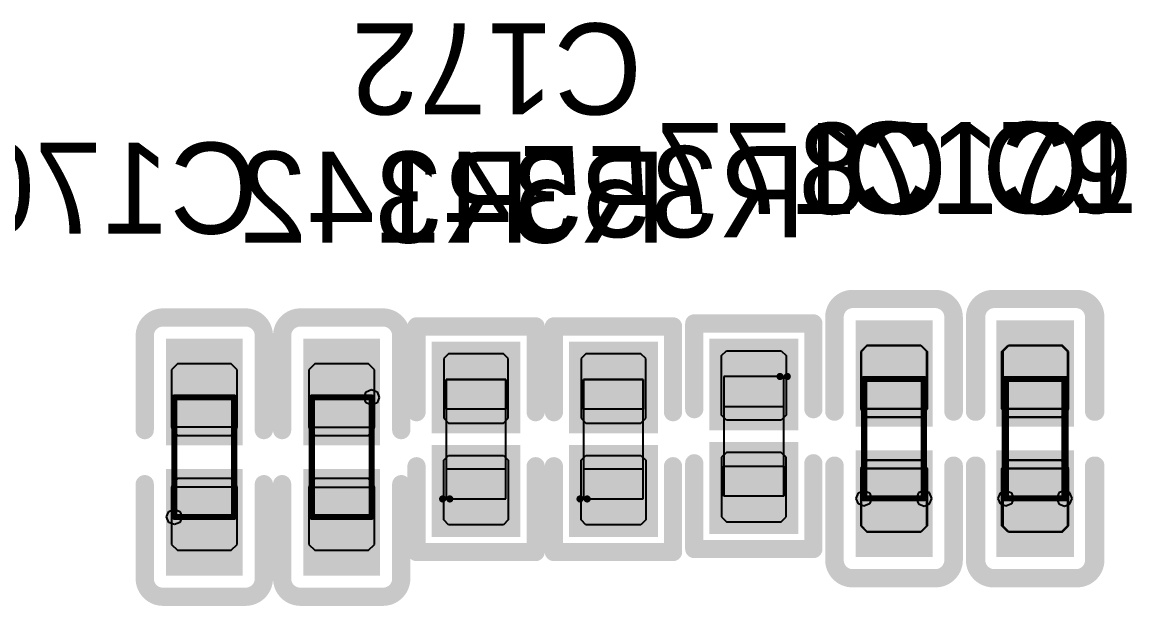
# Model space of a CAD drawing. Header units: millimetres. Extents: x 892 to 1144, y 1011 to 1123.
# Drawn here: x 964.07 to 973.33, y 1028.41 to 1033.29 of the extents above; entities that cross this region are included whole.
import ezdxf

# ---------------------------------------------------------------- set-up
doc = ezdxf.new("R2010")
doc.units = ezdxf.units.MM
for name, color, linetype in [('BottomLayer', 5, 'Continuous'), ('BottomOverlay', 54, 'Continuous'), ('BottomPaste', 16, 'Continuous'), ('BottomSolder', 6, 'Continuous'), ('Mechanical15', 56, 'Continuous'), ('Mechanical4', 56, 'Continuous'), ('Mechanical5', 56, 'Continuous'), ('Mechanical6', 56, 'Continuous'), ('TopLayer', 1, 'Continuous'), ('TopOverlay', 2, 'Continuous'), ('TopPaste', 8, 'Continuous'), ('TopSolder', 216, 'Continuous')]:
    doc.layers.add(name, color=color, linetype=linetype)

msp = doc.modelspace()

# ---------------------------------------------------------------- linework, layer by layer
at = {"layer": 'BottomLayer'}
for points in [[(971.642, 1029.955), (971.642, 1030.745), (971.102, 1029.955), (971.102, 1030.745)], [(972.83, 1029.955), (972.83, 1030.745), (972.29, 1029.955), (972.29, 1030.745)], [(965.87, 1029.8), (965.87, 1030.5901), (965.33, 1029.8), (965.33, 1030.5901)], [(966.48, 1030.5901), (966.48, 1029.8), (967.02, 1030.5901), (967.02, 1029.8)], [(968.145, 1029.95), (968.145, 1030.5156), (967.605, 1029.95), (967.605, 1030.5156)], [(969.295, 1029.95), (969.295, 1030.5156), (968.755, 1029.95), (968.755, 1030.5156)], [(969.93, 1030.5406), (969.93, 1029.975), (970.47, 1030.5406), (970.47, 1029.975)], [(969.93, 1029.675), (969.93, 1029.1094), (970.47, 1029.675), (970.47, 1029.1094)], [(968.145, 1029.0844), (968.145, 1029.65), (967.605, 1029.0844), (967.605, 1029.65)], [(969.295, 1029.0844), (969.295, 1029.65), (968.755, 1029.0844), (968.755, 1029.65)], [(971.642, 1028.8648), (971.642, 1029.6549), (971.102, 1028.8648), (971.102, 1029.6549)], [(972.83, 1028.8648), (972.83, 1029.6549), (972.29, 1028.8648), (972.29, 1029.6549)], [(965.87, 1028.7099), (965.87, 1029.5), (965.33, 1028.7099), (965.33, 1029.5)], [(966.48, 1029.5), (966.48, 1028.7099), (967.02, 1029.5), (967.02, 1028.7099)]]:
    msp.add_solid(points, dxfattribs=at)
at = {"layer": 'BottomOverlay', "const_width": 0.1524}
for points in [[(970.8734, 1030.8212, -0.414214), (971.0258, 1030.9736)], [(971.7182, 1030.9736, -0.414214), (971.8706, 1030.8212)], [(972.0614, 1030.8212, -0.414214), (972.2138, 1030.9736)], [(972.9062, 1030.9736, -0.414214), (973.0586, 1030.8212)], [(965.1014, 1030.6663, -0.414214), (965.2538, 1030.8187)], [(965.9462, 1030.8187, -0.414214), (966.0986, 1030.6663)], [(966.2514, 1030.6663, -0.414214), (966.4038, 1030.8187)], [(967.0962, 1030.8187, -0.414214), (967.2486, 1030.6663)], [(971.0258, 1028.6362, -0.414214), (970.8734, 1028.7886)], [(971.8706, 1028.7886, -0.414214), (971.7182, 1028.6362)], [(972.2138, 1028.6362, -0.414214), (972.0614, 1028.7886)], [(973.0586, 1028.7886, -0.414214), (972.9062, 1028.6362)], [(965.2538, 1028.4813, -0.414214), (965.1014, 1028.6337)], [(966.0986, 1028.6337, -0.414214), (965.9462, 1028.4813)], [(966.4038, 1028.4813, -0.414214), (966.2514, 1028.6337)], [(967.2486, 1028.6337, -0.414214), (967.0962, 1028.4813)]]:
    msp.add_lwpolyline(points, format="xyb", dxfattribs=at)
for points in [[(971.0258, 1030.9736), (971.7182, 1030.9736)], [(972.2138, 1030.9736), (972.9062, 1030.9736)], [(965.2538, 1030.8187), (965.9462, 1030.8187)], [(966.4038, 1030.8187), (967.0962, 1030.8187)], [(970.8734, 1030.0311), (970.8734, 1030.8212)], [(971.8706, 1030.0311), (971.8706, 1030.8212)], [(972.0614, 1030.0311), (972.0614, 1030.8212)], [(973.0586, 1030.0311), (973.0586, 1030.8212)], [(967.3764, 1030.0262), (967.3764, 1030.7442)], [(967.3764, 1030.7442), (968.3736, 1030.7442)], [(968.3736, 1030.0262), (968.3736, 1030.7442)], [(968.5264, 1030.0262), (968.5264, 1030.7442)], [(968.5264, 1030.7442), (969.5236, 1030.7442)], [(969.5236, 1030.0262), (969.5236, 1030.7442)], [(969.7014, 1030.7692), (970.6986, 1030.7692)], [(969.7014, 1030.0512), (969.7014, 1030.7692)], [(970.6986, 1030.0512), (970.6986, 1030.7692)], [(965.1014, 1029.8762), (965.1014, 1030.6663)], [(966.0986, 1029.8762), (966.0986, 1030.6663)], [(966.2514, 1029.8762), (966.2514, 1030.6663)], [(967.2486, 1029.8762), (967.2486, 1030.6663)], [(969.7014, 1028.8808), (969.7014, 1029.5988)], [(970.6986, 1028.8808), (970.6986, 1029.5988)], [(967.3764, 1028.8558), (967.3764, 1029.5738)], [(968.3736, 1028.8558), (968.3736, 1029.5738)], [(968.5264, 1028.8558), (968.5264, 1029.5738)], [(969.5236, 1028.8558), (969.5236, 1029.5738)], [(970.8734, 1028.7886), (970.8734, 1029.5787)], [(971.8706, 1028.7886), (971.8706, 1029.5787)], [(972.0614, 1028.7886), (972.0614, 1029.5787)], [(973.0586, 1028.7886), (973.0586, 1029.5787)], [(965.1014, 1028.6337), (965.1014, 1029.4238)], [(966.0986, 1028.6337), (966.0986, 1029.4238)], [(966.2514, 1028.6337), (966.2514, 1029.4238)], [(967.2486, 1028.6337), (967.2486, 1029.4238)], [(967.3764, 1028.8558), (968.3736, 1028.8558)], [(968.5264, 1028.8558), (969.5236, 1028.8558)], [(969.7014, 1028.8808), (970.6986, 1028.8808)], [(971.0258, 1028.6362), (971.7182, 1028.6362)], [(972.2138, 1028.6362), (972.9062, 1028.6362)], [(965.2538, 1028.4813), (965.9462, 1028.4813)], [(966.4038, 1028.4813), (967.0962, 1028.4813)]]:
    msp.add_lwpolyline(points, dxfattribs=at)
at = {"layer": 'BottomOverlay', "const_width": 0.0762}
for points in [[(970.9877, 1030.9736, 1), (971.0639, 1030.9736, 1)], [(970.9877, 1030.9736, 1), (971.0639, 1030.9736, 1)], [(971.6801, 1030.9736, 1), (971.7563, 1030.9736, 1)], [(971.6801, 1030.9736, 1), (971.7563, 1030.9736, 1)], [(972.1757, 1030.9736, 1), (972.2519, 1030.9736, 1)], [(972.1757, 1030.9736, 1), (972.2519, 1030.9736, 1)], [(972.8681, 1030.9736, 1), (972.9443, 1030.9736, 1)], [(972.8681, 1030.9736, 1), (972.9443, 1030.9736, 1)], [(965.2157, 1030.8187, 1), (965.2919, 1030.8187, 1)], [(965.2157, 1030.8187, 1), (965.2919, 1030.8187, 1)], [(965.9081, 1030.8187, 1), (965.9843, 1030.8187, 1)], [(965.9081, 1030.8187, 1), (965.9843, 1030.8187, 1)], [(966.3657, 1030.8187, 1), (966.4419, 1030.8187, 1)], [(966.3657, 1030.8187, 1), (966.4419, 1030.8187, 1)], [(967.0581, 1030.8187, 1), (967.1343, 1030.8187, 1)], [(967.0581, 1030.8187, 1), (967.1343, 1030.8187, 1)], [(970.8353, 1030.8212, 1), (970.9115, 1030.8212, 1)], [(970.8353, 1030.8212, 1), (970.9115, 1030.8212, 1)], [(971.8325, 1030.8212, 1), (971.9087, 1030.8212, 1)], [(971.8325, 1030.8212, 1), (971.9087, 1030.8212, 1)], [(972.0233, 1030.8212, 1), (972.0995, 1030.8212, 1)], [(972.0233, 1030.8212, 1), (972.0995, 1030.8212, 1)], [(973.0205, 1030.8212, 1), (973.0967, 1030.8212, 1)], [(973.0205, 1030.8212, 1), (973.0967, 1030.8212, 1)], [(967.3383, 1030.7442, 1), (967.4145, 1030.7442, 1)], [(967.3383, 1030.7442, 1), (967.4145, 1030.7442, 1)], [(968.3355, 1030.7442, 1), (968.4117, 1030.7442, 1)], [(968.3355, 1030.7442, 1), (968.4117, 1030.7442, 1)], [(968.4883, 1030.7442, 1), (968.5645, 1030.7442, 1)], [(968.4883, 1030.7442, 1), (968.5645, 1030.7442, 1)], [(969.4855, 1030.7442, 1), (969.5617, 1030.7442, 1)], [(969.4855, 1030.7442, 1), (969.5617, 1030.7442, 1)], [(969.6633, 1030.7692, 1), (969.7395, 1030.7692, 1)], [(969.6633, 1030.7692, 1), (969.7395, 1030.7692, 1)], [(970.6605, 1030.7692, 1), (970.7367, 1030.7692, 1)], [(970.6605, 1030.7692, 1), (970.7367, 1030.7692, 1)], [(965.0633, 1030.6663, 1), (965.1395, 1030.6663, 1)], [(965.0633, 1030.6663, 1), (965.1395, 1030.6663, 1)], [(966.0605, 1030.6663, 1), (966.1367, 1030.6663, 1)], [(966.0605, 1030.6663, 1), (966.1367, 1030.6663, 1)], [(966.2133, 1030.6663, 1), (966.2895, 1030.6663, 1)], [(966.2133, 1030.6663, 1), (966.2895, 1030.6663, 1)], [(967.2105, 1030.6663, 1), (967.2867, 1030.6663, 1)], [(967.2105, 1030.6663, 1), (967.2867, 1030.6663, 1)], [(969.6633, 1030.0512, 1), (969.7395, 1030.0512, 1)], [(970.6605, 1030.0512, 1), (970.7367, 1030.0512, 1)], [(967.3383, 1030.0262, 1), (967.4145, 1030.0262, 1)], [(968.3355, 1030.0262, 1), (968.4117, 1030.0262, 1)], [(968.4883, 1030.0262, 1), (968.5645, 1030.0262, 1)], [(969.4855, 1030.0262, 1), (969.5617, 1030.0262, 1)], [(970.8353, 1030.0311, 1), (970.9115, 1030.0311, 1)], [(971.8325, 1030.0311, 1), (971.9087, 1030.0311, 1)], [(972.0233, 1030.0311, 1), (972.0995, 1030.0311, 1)], [(973.0205, 1030.0311, 1), (973.0967, 1030.0311, 1)], [(965.0633, 1029.8762, 1), (965.1395, 1029.8762, 1)], [(966.0605, 1029.8762, 1), (966.1367, 1029.8762, 1)], [(966.2133, 1029.8762, 1), (966.2895, 1029.8762, 1)], [(967.2105, 1029.8762, 1), (967.2867, 1029.8762, 1)], [(969.6633, 1029.5988, 1), (969.7395, 1029.5988, 1)], [(970.6605, 1029.5988, 1), (970.7367, 1029.5988, 1)], [(967.3383, 1029.5738, 1), (967.4145, 1029.5738, 1)], [(968.3355, 1029.5738, 1), (968.4117, 1029.5738, 1)], [(968.4883, 1029.5738, 1), (968.5645, 1029.5738, 1)], [(969.4855, 1029.5738, 1), (969.5617, 1029.5738, 1)], [(970.8353, 1029.5787, 1), (970.9115, 1029.5787, 1)], [(971.8325, 1029.5787, 1), (971.9087, 1029.5787, 1)], [(972.0233, 1029.5787, 1), (972.0995, 1029.5787, 1)], [(973.0205, 1029.5787, 1), (973.0967, 1029.5787, 1)], [(965.0633, 1029.4238, 1), (965.1395, 1029.4238, 1)], [(966.0605, 1029.4238, 1), (966.1367, 1029.4238, 1)], [(966.2133, 1029.4238, 1), (966.2895, 1029.4238, 1)], [(967.2105, 1029.4238, 1), (967.2867, 1029.4238, 1)], [(967.3383, 1028.8558, 1), (967.4145, 1028.8558, 1)], [(967.3383, 1028.8558, 1), (967.4145, 1028.8558, 1)], [(968.3355, 1028.8558, 1), (968.4117, 1028.8558, 1)], [(968.3355, 1028.8558, 1), (968.4117, 1028.8558, 1)], [(968.4883, 1028.8558, 1), (968.5645, 1028.8558, 1)], [(968.4883, 1028.8558, 1), (968.5645, 1028.8558, 1)], [(969.4855, 1028.8558, 1), (969.5617, 1028.8558, 1)], [(969.4855, 1028.8558, 1), (969.5617, 1028.8558, 1)], [(969.6633, 1028.8808, 1), (969.7395, 1028.8808, 1)], [(969.6633, 1028.8808, 1), (969.7395, 1028.8808, 1)], [(970.6605, 1028.8808, 1), (970.7367, 1028.8808, 1)], [(970.6605, 1028.8808, 1), (970.7367, 1028.8808, 1)], [(970.8353, 1028.7886, 1), (970.9115, 1028.7886, 1)], [(970.8353, 1028.7886, 1), (970.9115, 1028.7886, 1)], [(971.8325, 1028.7886, 1), (971.9087, 1028.7886, 1)], [(971.8325, 1028.7886, 1), (971.9087, 1028.7886, 1)], [(972.0233, 1028.7886, 1), (972.0995, 1028.7886, 1)], [(972.0233, 1028.7886, 1), (972.0995, 1028.7886, 1)], [(973.0205, 1028.7886, 1), (973.0967, 1028.7886, 1)], [(973.0205, 1028.7886, 1), (973.0967, 1028.7886, 1)], [(965.0633, 1028.6337, 1), (965.1395, 1028.6337, 1)], [(965.0633, 1028.6337, 1), (965.1395, 1028.6337, 1)], [(966.0605, 1028.6337, 1), (966.1367, 1028.6337, 1)], [(966.0605, 1028.6337, 1), (966.1367, 1028.6337, 1)], [(966.2133, 1028.6337, 1), (966.2895, 1028.6337, 1)], [(966.2133, 1028.6337, 1), (966.2895, 1028.6337, 1)], [(967.2105, 1028.6337, 1), (967.2867, 1028.6337, 1)], [(967.2105, 1028.6337, 1), (967.2867, 1028.6337, 1)], [(970.9877, 1028.6362, 1), (971.0639, 1028.6362, 1)], [(970.9877, 1028.6362, 1), (971.0639, 1028.6362, 1)], [(971.6801, 1028.6362, 1), (971.7563, 1028.6362, 1)], [(971.6801, 1028.6362, 1), (971.7563, 1028.6362, 1)], [(972.1757, 1028.6362, 1), (972.2519, 1028.6362, 1)], [(972.1757, 1028.6362, 1), (972.2519, 1028.6362, 1)], [(972.8681, 1028.6362, 1), (972.9443, 1028.6362, 1)], [(972.8681, 1028.6362, 1), (972.9443, 1028.6362, 1)], [(965.2157, 1028.4813, 1), (965.2919, 1028.4813, 1)], [(965.2157, 1028.4813, 1), (965.2919, 1028.4813, 1)], [(965.9081, 1028.4813, 1), (965.9843, 1028.4813, 1)], [(965.9081, 1028.4813, 1), (965.9843, 1028.4813, 1)], [(966.3657, 1028.4813, 1), (966.4419, 1028.4813, 1)], [(966.3657, 1028.4813, 1), (966.4419, 1028.4813, 1)], [(967.0581, 1028.4813, 1), (967.1343, 1028.4813, 1)], [(967.0581, 1028.4813, 1), (967.1343, 1028.4813, 1)]]:
    msp.add_lwpolyline(points, format="xyb", close=True, dxfattribs=at)
at = {"layer": 'BottomPaste'}
for p, q in [((971.147, 1030.5849), (971.097, 1030.5349)), ((971.597, 1030.5849), (971.147, 1030.5849)), ((971.647, 1030.5349), (971.597, 1030.5849)), ((972.335, 1030.5849), (972.285, 1030.5349)), ((972.785, 1030.5849), (972.335, 1030.5849)), ((972.835, 1030.5349), (972.785, 1030.5849)), ((967.645, 1030.5156), (967.605, 1030.4756)), ((968.105, 1030.5156), (967.645, 1030.5156)), ((968.145, 1030.4756), (968.105, 1030.5156)), ((968.795, 1030.5156), (968.755, 1030.4756)), ((969.255, 1030.5156), (968.795, 1030.5156)), ((969.295, 1030.4756), (969.255, 1030.5156)), ((969.93, 1030.5006), (969.97, 1030.5406)), ((969.93, 1030), (969.93, 1030.5006)), ((969.97, 1030.5406), (970.43, 1030.5406)), ((970.43, 1030.5406), (970.47, 1030.5006)), ((970.47, 1030.5006), (970.47, 1030)), ((971.097, 1030.5349), (971.097, 1030.0549)), ((971.647, 1030.0549), (971.647, 1030.5349)), ((972.285, 1030.5349), (972.285, 1030.0549)), ((972.835, 1030.0549), (972.835, 1030.5349)), ((965.375, 1030.43), (965.325, 1030.38)), ((965.825, 1030.43), (965.375, 1030.43)), ((965.875, 1030.38), (965.825, 1030.43)), ((966.525, 1030.43), (966.475, 1030.38)), ((966.975, 1030.43), (966.525, 1030.43)), ((967.025, 1030.38), (966.975, 1030.43)), ((967.605, 1030.4756), (967.605, 1029.975)), ((968.145, 1029.975), (968.145, 1030.4756)), ((968.755, 1030.4756), (968.755, 1029.975)), ((969.295, 1029.975), (969.295, 1030.4756)), ((965.325, 1030.38), (965.325, 1029.9)), ((965.875, 1029.9), (965.875, 1030.38)), ((966.475, 1030.38), (966.475, 1029.9)), ((967.025, 1029.9), (967.025, 1030.38)), ((971.097, 1030.0549), (971.147, 1029.9849)), ((971.597, 1029.9849), (971.647, 1030.0549)), ((972.285, 1030.0549), (972.335, 1029.9849)), ((972.785, 1029.9849), (972.835, 1030.0549)), ((967.605, 1029.975), (967.645, 1029.935)), ((967.645, 1029.935), (968.105, 1029.935)), ((968.105, 1029.935), (968.145, 1029.975)), ((968.755, 1029.975), (968.795, 1029.935)), ((968.795, 1029.935), (969.255, 1029.935)), ((969.255, 1029.935), (969.295, 1029.975)), ((969.97, 1029.96), (969.93, 1030)), ((970.43, 1029.96), (969.97, 1029.96)), ((970.47, 1030), (970.43, 1029.96)), ((971.147, 1029.9849), (971.597, 1029.9849)), ((972.335, 1029.9849), (972.785, 1029.9849)), ((965.325, 1029.9), (965.375, 1029.83)), ((965.825, 1029.83), (965.875, 1029.9)), ((966.475, 1029.9), (966.525, 1029.83)), ((966.975, 1029.83), (967.025, 1029.9)), ((965.375, 1029.83), (965.825, 1029.83)), ((966.525, 1029.83), (966.975, 1029.83)), ((967.605, 1029.625), (967.645, 1029.665)), ((967.645, 1029.665), (968.105, 1029.665)), ((968.105, 1029.665), (968.145, 1029.625)), ((968.755, 1029.625), (968.795, 1029.665)), ((968.795, 1029.665), (969.255, 1029.665)), ((969.255, 1029.665), (969.295, 1029.625)), ((969.97, 1029.69), (969.93, 1029.65)), ((970.43, 1029.69), (969.97, 1029.69)), ((970.47, 1029.65), (970.43, 1029.69)), ((967.605, 1029.1244), (967.605, 1029.625)), ((968.145, 1029.625), (968.145, 1029.1244)), ((968.755, 1029.1244), (968.755, 1029.625)), ((969.295, 1029.625), (969.295, 1029.1244)), ((969.93, 1029.65), (969.93, 1029.1494)), ((970.47, 1029.1494), (970.47, 1029.65)), ((971.147, 1029.6249), (971.097, 1029.5549)), ((971.597, 1029.6249), (971.147, 1029.6249)), ((971.647, 1029.5549), (971.597, 1029.6249)), ((972.335, 1029.6249), (972.285, 1029.5549)), ((972.785, 1029.6249), (972.335, 1029.6249)), ((972.835, 1029.5549), (972.785, 1029.6249)), ((971.097, 1029.5549), (971.097, 1029.0749)), ((971.647, 1029.0749), (971.647, 1029.5549)), ((972.285, 1029.5549), (972.285, 1029.0749)), ((972.835, 1029.0749), (972.835, 1029.5549)), ((965.375, 1029.47), (965.325, 1029.4)), ((965.325, 1029.4), (965.325, 1028.92)), ((965.825, 1029.47), (965.375, 1029.47)), ((965.875, 1029.4), (965.825, 1029.47)), ((965.875, 1028.92), (965.875, 1029.4)), ((966.525, 1029.47), (966.475, 1029.4)), ((966.475, 1029.4), (966.475, 1028.92)), ((966.975, 1029.47), (966.525, 1029.47)), ((967.025, 1029.4), (966.975, 1029.47)), ((967.025, 1028.92), (967.025, 1029.4)), ((967.645, 1029.0844), (967.605, 1029.1244)), ((968.145, 1029.1244), (968.105, 1029.0844)), ((968.795, 1029.0844), (968.755, 1029.1244)), ((969.295, 1029.1244), (969.255, 1029.0844)), ((969.93, 1029.1494), (969.97, 1029.1094)), ((969.97, 1029.1094), (970.43, 1029.1094)), ((970.43, 1029.1094), (970.47, 1029.1494)), ((968.105, 1029.0844), (967.645, 1029.0844)), ((969.255, 1029.0844), (968.795, 1029.0844)), ((971.097, 1029.0749), (971.147, 1029.0249)), ((971.147, 1029.0249), (971.597, 1029.0249)), ((971.597, 1029.0249), (971.647, 1029.0749)), ((972.285, 1029.0749), (972.335, 1029.0249)), ((972.335, 1029.0249), (972.785, 1029.0249)), ((972.785, 1029.0249), (972.835, 1029.0749)), ((965.325, 1028.92), (965.375, 1028.87)), ((965.825, 1028.87), (965.875, 1028.92)), ((966.475, 1028.92), (966.525, 1028.87)), ((966.975, 1028.87), (967.025, 1028.92)), ((965.375, 1028.87), (965.825, 1028.87)), ((966.525, 1028.87), (966.975, 1028.87))]:
    msp.add_line(p, q, dxfattribs=at)
for points in [[(971.642, 1029.955), (971.642, 1030.745), (971.102, 1029.955), (971.102, 1030.745)], [(972.83, 1029.955), (972.83, 1030.745), (972.29, 1029.955), (972.29, 1030.745)], [(965.87, 1029.8), (965.87, 1030.5901), (965.33, 1029.8), (965.33, 1030.5901)], [(966.48, 1030.5901), (966.48, 1029.8), (967.02, 1030.5901), (967.02, 1029.8)], [(968.145, 1029.95), (968.145, 1030.5156), (967.605, 1029.95), (967.605, 1030.5156)], [(969.295, 1029.95), (969.295, 1030.5156), (968.755, 1029.95), (968.755, 1030.5156)], [(969.93, 1030.5406), (969.93, 1029.975), (970.47, 1030.5406), (970.47, 1029.975)], [(969.93, 1029.675), (969.93, 1029.1094), (970.47, 1029.675), (970.47, 1029.1094)], [(968.145, 1029.0844), (968.145, 1029.65), (967.605, 1029.0844), (967.605, 1029.65)], [(969.295, 1029.0844), (969.295, 1029.65), (968.755, 1029.0844), (968.755, 1029.65)], [(971.642, 1028.8648), (971.642, 1029.6549), (971.102, 1028.8648), (971.102, 1029.6549)], [(972.83, 1028.8648), (972.83, 1029.6549), (972.29, 1028.8648), (972.29, 1029.6549)], [(965.87, 1028.7099), (965.87, 1029.5), (965.33, 1028.7099), (965.33, 1029.5)], [(966.48, 1029.5), (966.48, 1028.7099), (967.02, 1029.5), (967.02, 1028.7099)]]:
    msp.add_solid(points, dxfattribs=at)
at = {"layer": 'BottomSolder'}
for points in [[(971.6928, 1029.9042), (971.6928, 1030.7958), (971.0512, 1029.9042), (971.0512, 1030.7958)], [(972.8808, 1029.9042), (972.8808, 1030.7958), (972.2392, 1029.9042), (972.2392, 1030.7958)], [(965.9208, 1029.7492), (965.9208, 1030.6409), (965.2792, 1029.7492), (965.2792, 1030.6409)], [(966.4292, 1030.6409), (966.4292, 1029.7492), (967.0708, 1030.6409), (967.0708, 1029.7492)], [(968.2466, 1029.8484), (968.2466, 1030.6172), (967.5034, 1029.8484), (967.5034, 1030.6172)], [(969.3966, 1029.8484), (969.3966, 1030.6172), (968.6534, 1029.8484), (968.6534, 1030.6172)], [(969.8284, 1030.6422), (969.8284, 1029.8734), (970.5716, 1030.6422), (970.5716, 1029.8734)], [(968.2466, 1028.9828), (968.2466, 1029.7516), (967.5034, 1028.9828), (967.5034, 1029.7516)], [(969.3966, 1028.9828), (969.3966, 1029.7516), (968.6534, 1028.9828), (968.6534, 1029.7516)], [(969.8284, 1029.7766), (969.8284, 1029.0078), (970.5716, 1029.7766), (970.5716, 1029.0078)], [(971.6928, 1028.814), (971.6928, 1029.7057), (971.0512, 1028.814), (971.0512, 1029.7057)], [(972.8808, 1028.814), (972.8808, 1029.7057), (972.2392, 1028.814), (972.2392, 1029.7057)], [(965.9208, 1028.6591), (965.9208, 1029.5508), (965.2792, 1028.6591), (965.2792, 1029.5508)], [(966.4292, 1029.5508), (966.4292, 1028.6591), (967.0708, 1029.5508), (967.0708, 1028.6591)]]:
    msp.add_solid(points, dxfattribs=at)
at = {"layer": 'Mechanical15'}
for p, q in [((971.122, 1030.0549), (971.122, 1030.3049)), ((971.122, 1030.3049), (971.622, 1030.3049)), ((971.625, 1030.3049), (971.125, 1030.3049)), ((971.125, 1030.3049), (971.125, 1030.0549)), ((971.622, 1030.3049), (971.622, 1030.0549)), ((971.625, 1030.0549), (971.625, 1030.3049)), ((972.8, 1030.3049), (972.3, 1030.3049)), ((972.3, 1030.3049), (972.3, 1030.0549)), ((972.31, 1030.0549), (972.31, 1030.3049)), ((972.31, 1030.3049), (972.81, 1030.3049)), ((972.8, 1030.0549), (972.8, 1030.3049)), ((972.81, 1030.3049), (972.81, 1030.0549)), ((966.9541, 1030.1959), (967, 1030.2149)), ((967, 1030.2149), (967.0459, 1030.1959)), ((965.35, 1029.9), (965.35, 1030.15)), ((965.35, 1030.15), (965.85, 1030.15)), ((965.85, 1030.15), (965.85, 1029.9)), ((967, 1030.15), (966.5, 1030.15)), ((966.5, 1030.15), (966.5, 1029.9)), ((966.9351, 1030.15), (966.9541, 1030.1959)), ((966.9541, 1030.1041), (966.9351, 1030.15)), ((967, 1029.9), (967, 1030.15)), ((967.0459, 1030.1959), (967.0649, 1030.15)), ((967.0649, 1030.15), (967.0459, 1030.1041)), ((967, 1030.0851), (966.9541, 1030.1041)), ((967.0459, 1030.1041), (967, 1030.0851)), ((971.622, 1030.0549), (971.122, 1030.0549)), ((971.125, 1030.0549), (971.625, 1030.0549)), ((972.3, 1030.0549), (972.8, 1030.0549)), ((972.81, 1030.0549), (972.31, 1030.0549)), ((965.85, 1029.9), (965.35, 1029.9)), ((966.5, 1029.9), (967, 1029.9)), ((971.122, 1029.5549), (971.122, 1029.3049)), ((971.622, 1029.5549), (971.122, 1029.5549)), ((971.125, 1029.3049), (971.125, 1029.5549)), ((971.125, 1029.5549), (971.625, 1029.5549)), ((971.622, 1029.3049), (971.622, 1029.5549)), ((971.625, 1029.5549), (971.625, 1029.3049)), ((972.3, 1029.3049), (972.3, 1029.5549)), ((972.3, 1029.5549), (972.8, 1029.5549)), ((972.31, 1029.5549), (972.31, 1029.3049)), ((972.81, 1029.5549), (972.31, 1029.5549)), ((972.8, 1029.5549), (972.8, 1029.3049)), ((972.81, 1029.3049), (972.81, 1029.5549)), ((965.35, 1029.4), (965.35, 1029.15)), ((965.85, 1029.4), (965.35, 1029.4)), ((965.85, 1029.15), (965.85, 1029.4)), ((966.5, 1029.15), (966.5, 1029.4)), ((966.5, 1029.4), (967, 1029.4)), ((967, 1029.4), (967, 1029.15)), ((971.057, 1029.3049), (971.0761, 1029.3508)), ((971.0761, 1029.259), (971.057, 1029.3049)), ((971.0761, 1029.3508), (971.122, 1029.3699)), ((971.122, 1029.3699), (971.1679, 1029.3508)), ((971.122, 1029.3049), (971.622, 1029.3049)), ((971.625, 1029.3049), (971.125, 1029.3049)), ((971.1679, 1029.3508), (971.1869, 1029.3049)), ((971.1869, 1029.3049), (971.1679, 1029.259)), ((971.5791, 1029.3508), (971.5601, 1029.3049)), ((971.5601, 1029.3049), (971.5791, 1029.259)), ((971.625, 1029.3699), (971.5791, 1029.3508)), ((971.6709, 1029.3508), (971.625, 1029.3699)), ((971.6899, 1029.3049), (971.6709, 1029.3508)), ((971.6709, 1029.259), (971.6899, 1029.3049)), ((972.245, 1029.3049), (972.2641, 1029.3508)), ((972.2641, 1029.259), (972.245, 1029.3049)), ((972.2641, 1029.3508), (972.31, 1029.3699)), ((972.8, 1029.3049), (972.3, 1029.3049)), ((972.31, 1029.3699), (972.3559, 1029.3508)), ((972.31, 1029.3049), (972.81, 1029.3049)), ((972.3559, 1029.3508), (972.3749, 1029.3049)), ((972.3749, 1029.3049), (972.3559, 1029.259)), ((972.7541, 1029.3508), (972.7351, 1029.3049)), ((972.7351, 1029.3049), (972.7541, 1029.259)), ((972.8, 1029.3699), (972.7541, 1029.3508)), ((972.8459, 1029.3508), (972.8, 1029.3699)), ((972.865, 1029.3049), (972.8459, 1029.3508)), ((972.8459, 1029.259), (972.865, 1029.3049)), ((965.285, 1029.15), (965.3041, 1029.1959)), ((965.3041, 1029.1959), (965.35, 1029.2149)), ((965.35, 1029.2149), (965.3959, 1029.1959)), ((965.3959, 1029.1959), (965.4149, 1029.15)), ((971.122, 1029.24), (971.0761, 1029.259)), ((971.1679, 1029.259), (971.122, 1029.24)), ((971.5791, 1029.259), (971.625, 1029.24)), ((971.625, 1029.24), (971.6709, 1029.259)), ((972.31, 1029.24), (972.2641, 1029.259)), ((972.3559, 1029.259), (972.31, 1029.24)), ((972.7541, 1029.259), (972.8, 1029.24)), ((972.8, 1029.24), (972.8459, 1029.259)), ((965.3041, 1029.1041), (965.285, 1029.15)), ((965.35, 1029.0851), (965.3041, 1029.1041)), ((965.35, 1029.15), (965.85, 1029.15)), ((965.3959, 1029.1041), (965.35, 1029.0851)), ((965.4149, 1029.15), (965.3959, 1029.1041)), ((967, 1029.15), (966.5, 1029.15))]:
    msp.add_line(p, q, dxfattribs=at)
at = {"layer": 'Mechanical15', "const_width": 0.0508}
for points in [[(971.122, 1029.3049), (971.122, 1030.3049)], [(971.122, 1030.3049), (971.622, 1030.3049)], [(971.125, 1030.3049), (971.625, 1030.3049)], [(971.125, 1029.3049), (971.125, 1030.3049)], [(971.622, 1029.3049), (971.622, 1030.3049)], [(971.625, 1029.3049), (971.625, 1030.3049)], [(972.3, 1030.3049), (972.8, 1030.3049)], [(972.3, 1029.3049), (972.3, 1030.3049)], [(972.31, 1029.3049), (972.31, 1030.3049)], [(972.31, 1030.3049), (972.81, 1030.3049)], [(972.8, 1029.3049), (972.8, 1030.3049)], [(972.81, 1029.3049), (972.81, 1030.3049)], [(965.35, 1029.15), (965.35, 1030.15)], [(965.35, 1030.15), (965.85, 1030.15)], [(965.85, 1029.15), (965.85, 1030.15)], [(966.5, 1029.15), (966.5, 1030.15)], [(966.5, 1030.15), (967, 1030.15)], [(967, 1029.15), (967, 1030.15)], [(971.122, 1029.3049), (971.622, 1029.3049)], [(971.125, 1029.3049), (971.625, 1029.3049)], [(972.3, 1029.3049), (972.8, 1029.3049)], [(972.31, 1029.3049), (972.81, 1029.3049)], [(965.35, 1029.15), (965.85, 1029.15)], [(966.5, 1029.15), (967, 1029.15)]]:
    msp.add_lwpolyline(points, dxfattribs=at)
at = {"layer": 'Mechanical15', "const_width": 0.0254}
for points in [[(971.1093, 1030.3049, 1), (971.1347, 1030.3049, 1)], [(971.1093, 1030.3049, 1), (971.1347, 1030.3049, 1)], [(971.1123, 1030.3049, 1), (971.1377, 1030.3049, 1)], [(971.1123, 1030.3049, 1), (971.1377, 1030.3049, 1)], [(971.6093, 1030.3049, 1), (971.6347, 1030.3049, 1)], [(971.6093, 1030.3049, 1), (971.6347, 1030.3049, 1)], [(971.6123, 1030.3049, 1), (971.6377, 1030.3049, 1)], [(971.6123, 1030.3049, 1), (971.6377, 1030.3049, 1)], [(972.2873, 1030.3049, 1), (972.3127, 1030.3049, 1)], [(972.2873, 1030.3049, 1), (972.3127, 1030.3049, 1)], [(972.2973, 1030.3049, 1), (972.3227, 1030.3049, 1)], [(972.2973, 1030.3049, 1), (972.3227, 1030.3049, 1)], [(972.7873, 1030.3049, 1), (972.8127, 1030.3049, 1)], [(972.7873, 1030.3049, 1), (972.8127, 1030.3049, 1)], [(972.7973, 1030.3049, 1), (972.8227, 1030.3049, 1)], [(972.7973, 1030.3049, 1), (972.8227, 1030.3049, 1)], [(965.3373, 1030.15, 1), (965.3627, 1030.15, 1)], [(965.3373, 1030.15, 1), (965.3627, 1030.15, 1)], [(965.8373, 1030.15, 1), (965.8627, 1030.15, 1)], [(965.8373, 1030.15, 1), (965.8627, 1030.15, 1)], [(966.4873, 1030.15, 1), (966.5127, 1030.15, 1)], [(966.4873, 1030.15, 1), (966.5127, 1030.15, 1)], [(966.9873, 1030.15, 1), (967.0127, 1030.15, 1)], [(966.9873, 1030.15, 1), (967.0127, 1030.15, 1)], [(971.1093, 1029.3049, 1), (971.1347, 1029.3049, 1)], [(971.1093, 1029.3049, 1), (971.1347, 1029.3049, 1)], [(971.1123, 1029.3049, 1), (971.1377, 1029.3049, 1)], [(971.1123, 1029.3049, 1), (971.1377, 1029.3049, 1)], [(971.6093, 1029.3049, 1), (971.6347, 1029.3049, 1)], [(971.6093, 1029.3049, 1), (971.6347, 1029.3049, 1)], [(971.6123, 1029.3049, 1), (971.6377, 1029.3049, 1)], [(971.6123, 1029.3049, 1), (971.6377, 1029.3049, 1)], [(972.2873, 1029.3049, 1), (972.3127, 1029.3049, 1)], [(972.2873, 1029.3049, 1), (972.3127, 1029.3049, 1)], [(972.2973, 1029.3049, 1), (972.3227, 1029.3049, 1)], [(972.2973, 1029.3049, 1), (972.3227, 1029.3049, 1)], [(972.7873, 1029.3049, 1), (972.8127, 1029.3049, 1)], [(972.7873, 1029.3049, 1), (972.8127, 1029.3049, 1)], [(972.7973, 1029.3049, 1), (972.8227, 1029.3049, 1)], [(972.7973, 1029.3049, 1), (972.8227, 1029.3049, 1)], [(965.3373, 1029.15, 1), (965.3627, 1029.15, 1)], [(965.3373, 1029.15, 1), (965.3627, 1029.15, 1)], [(965.8373, 1029.15, 1), (965.8627, 1029.15, 1)], [(965.8373, 1029.15, 1), (965.8627, 1029.15, 1)], [(966.4873, 1029.15, 1), (966.5127, 1029.15, 1)], [(966.4873, 1029.15, 1), (966.5127, 1029.15, 1)], [(966.9873, 1029.15, 1), (967.0127, 1029.15, 1)], [(966.9873, 1029.15, 1), (967.0127, 1029.15, 1)]]:
    msp.add_lwpolyline(points, format="xyb", close=True, dxfattribs=at)
at = {"layer": 'Mechanical4'}
for p, q in [((970.4502, 1030.3249), (969.9501, 1030.3249)), ((969.9501, 1030.3249), (969.9501, 1029.3249)), ((970.4502, 1029.3249), (970.4502, 1030.3249)), ((967.6248, 1030.3001), (967.6248, 1029.3001)), ((968.1249, 1030.3001), (967.6248, 1030.3001)), ((968.1249, 1029.3001), (968.1249, 1030.3001)), ((968.7748, 1030.3001), (968.7748, 1029.3001)), ((969.2749, 1030.3001), (968.7748, 1030.3001)), ((969.2749, 1029.3001), (969.2749, 1030.3001)), ((967.6248, 1029.3001), (968.1249, 1029.3001)), ((968.7748, 1029.3001), (969.2749, 1029.3001)), ((969.9501, 1029.3249), (970.4502, 1029.3249))]:
    msp.add_line(p, q, dxfattribs=at)
at = {"layer": 'Mechanical5'}
for p, q in [((970.45, 1030.325), (969.95, 1030.325)), ((969.95, 1030.325), (969.95, 1030.075)), ((970.45, 1030.075), (970.45, 1030.325)), ((967.625, 1030.051), (967.625, 1030.301)), ((967.625, 1030.301), (968.125, 1030.301)), ((968.125, 1030.301), (968.125, 1030.051)), ((968.775, 1030.051), (968.775, 1030.301)), ((968.775, 1030.301), (969.275, 1030.301)), ((969.275, 1030.301), (969.275, 1030.051)), ((968.125, 1030.051), (967.625, 1030.051)), ((969.275, 1030.051), (968.775, 1030.051)), ((969.95, 1030.075), (970.45, 1030.075)), ((969.95, 1029.324), (969.95, 1029.574)), ((969.95, 1029.574), (970.45, 1029.574)), ((970.45, 1029.574), (970.45, 1029.324)), ((967.625, 1029.55), (967.625, 1029.3)), ((968.125, 1029.55), (967.625, 1029.55)), ((968.125, 1029.3), (968.125, 1029.55)), ((968.775, 1029.55), (968.775, 1029.3)), ((969.275, 1029.55), (968.775, 1029.55)), ((969.275, 1029.3), (969.275, 1029.55)), ((967.625, 1029.3), (968.125, 1029.3)), ((968.775, 1029.3), (969.275, 1029.3)), ((970.45, 1029.324), (969.95, 1029.324))]:
    msp.add_line(p, q, dxfattribs=at)
at = {"layer": 'Mechanical6'}
for points, const_width in [([(970.4799, 1030.3249, 1), (970.42, 1030.3249, 1)], 0.06), ([(970.405, 1030.3249, 1), (970.435, 1030.3249, 1)], 0.03), ([(970.4649, 1030.3249, 1), (970.4949, 1030.3249, 1)], 0.03), ([(967.655, 1029.3001, 1), (967.5951, 1029.3001, 1)], 0.06), ([(967.5801, 1029.3001, 1), (967.6101, 1029.3001, 1)], 0.03), ([(967.64, 1029.3001, 1), (967.67, 1029.3001, 1)], 0.03), ([(968.805, 1029.3001, 1), (968.7451, 1029.3001, 1)], 0.06), ([(968.7301, 1029.3001, 1), (968.7601, 1029.3001, 1)], 0.03), ([(968.79, 1029.3001, 1), (968.82, 1029.3001, 1)], 0.03)]:
    msp.add_lwpolyline(points, format="xyb", close=True, dxfattribs=dict(at, const_width=const_width))
at = {"layer": 'TopLayer'}
for points in [[(971.645, 1029.955), (971.645, 1030.745), (971.105, 1029.955), (971.105, 1030.745)], [(972.82, 1029.955), (972.82, 1030.745), (972.28, 1029.955), (972.28, 1030.745)], [(971.645, 1028.8648), (971.645, 1029.6549), (971.105, 1028.8648), (971.105, 1029.6549)], [(972.82, 1028.8648), (972.82, 1029.6549), (972.28, 1028.8648), (972.28, 1029.6549)]]:
    msp.add_solid(points, dxfattribs=at)
at = {"layer": 'TopOverlay', "const_width": 0.1524}
for points in [[(970.8764, 1030.8212, -0.414214), (971.0288, 1030.9736)], [(971.7212, 1030.9736, -0.414214), (971.8736, 1030.8212)], [(972.0514, 1030.8212, -0.414214), (972.2038, 1030.9736)], [(972.8962, 1030.9736, -0.414214), (973.0486, 1030.8212)], [(971.0288, 1028.6362, -0.414214), (970.8764, 1028.7886)], [(971.8736, 1028.7886, -0.414214), (971.7212, 1028.6362)], [(972.2038, 1028.6362, -0.414214), (972.0514, 1028.7886)], [(973.0486, 1028.7886, -0.414214), (972.8962, 1028.6362)]]:
    msp.add_lwpolyline(points, format="xyb", dxfattribs=at)
for points in [[(971.0288, 1030.9736), (971.7212, 1030.9736)], [(972.2038, 1030.9736), (972.8962, 1030.9736)], [(970.8764, 1030.0311), (970.8764, 1030.8212)], [(971.8736, 1030.0311), (971.8736, 1030.8212)], [(972.0514, 1030.0311), (972.0514, 1030.8212)], [(973.0486, 1030.0311), (973.0486, 1030.8212)], [(970.8764, 1028.7886), (970.8764, 1029.5787)], [(971.8736, 1028.7886), (971.8736, 1029.5787)], [(972.0514, 1028.7886), (972.0514, 1029.5787)], [(973.0486, 1028.7886), (973.0486, 1029.5787)], [(971.0288, 1028.6362), (971.7212, 1028.6362)], [(972.2038, 1028.6362), (972.8962, 1028.6362)]]:
    msp.add_lwpolyline(points, dxfattribs=at)
at = {"layer": 'TopOverlay', "const_width": 0.0762}
for points in [[(970.9907, 1030.9736, 1), (971.0669, 1030.9736, 1)], [(970.9907, 1030.9736, 1), (971.0669, 1030.9736, 1)], [(971.6831, 1030.9736, 1), (971.7593, 1030.9736, 1)], [(971.6831, 1030.9736, 1), (971.7593, 1030.9736, 1)], [(972.1657, 1030.9736, 1), (972.2419, 1030.9736, 1)], [(972.1657, 1030.9736, 1), (972.2419, 1030.9736, 1)], [(972.8581, 1030.9736, 1), (972.9343, 1030.9736, 1)], [(972.8581, 1030.9736, 1), (972.9343, 1030.9736, 1)], [(970.8383, 1030.8212, 1), (970.9145, 1030.8212, 1)], [(970.8383, 1030.8212, 1), (970.9145, 1030.8212, 1)], [(971.8355, 1030.8212, 1), (971.9117, 1030.8212, 1)], [(971.8355, 1030.8212, 1), (971.9117, 1030.8212, 1)], [(972.0133, 1030.8212, 1), (972.0895, 1030.8212, 1)], [(972.0133, 1030.8212, 1), (972.0895, 1030.8212, 1)], [(973.0105, 1030.8212, 1), (973.0867, 1030.8212, 1)], [(973.0105, 1030.8212, 1), (973.0867, 1030.8212, 1)], [(970.8383, 1030.0311, 1), (970.9145, 1030.0311, 1)], [(971.8355, 1030.0311, 1), (971.9117, 1030.0311, 1)], [(972.0133, 1030.0311, 1), (972.0895, 1030.0311, 1)], [(973.0105, 1030.0311, 1), (973.0867, 1030.0311, 1)], [(970.8383, 1029.5787, 1), (970.9145, 1029.5787, 1)], [(971.8355, 1029.5787, 1), (971.9117, 1029.5787, 1)], [(972.0133, 1029.5787, 1), (972.0895, 1029.5787, 1)], [(973.0105, 1029.5787, 1), (973.0867, 1029.5787, 1)], [(970.8383, 1028.7886, 1), (970.9145, 1028.7886, 1)], [(970.8383, 1028.7886, 1), (970.9145, 1028.7886, 1)], [(971.8355, 1028.7886, 1), (971.9117, 1028.7886, 1)], [(971.8355, 1028.7886, 1), (971.9117, 1028.7886, 1)], [(972.0133, 1028.7886, 1), (972.0895, 1028.7886, 1)], [(972.0133, 1028.7886, 1), (972.0895, 1028.7886, 1)], [(973.0105, 1028.7886, 1), (973.0867, 1028.7886, 1)], [(973.0105, 1028.7886, 1), (973.0867, 1028.7886, 1)], [(970.9907, 1028.6362, 1), (971.0669, 1028.6362, 1)], [(970.9907, 1028.6362, 1), (971.0669, 1028.6362, 1)], [(971.6831, 1028.6362, 1), (971.7593, 1028.6362, 1)], [(971.6831, 1028.6362, 1), (971.7593, 1028.6362, 1)], [(972.1657, 1028.6362, 1), (972.2419, 1028.6362, 1)], [(972.1657, 1028.6362, 1), (972.2419, 1028.6362, 1)], [(972.8581, 1028.6362, 1), (972.9343, 1028.6362, 1)], [(972.8581, 1028.6362, 1), (972.9343, 1028.6362, 1)]]:
    msp.add_lwpolyline(points, format="xyb", close=True, dxfattribs=at)
at = {"layer": 'TopPaste'}
for p, q in [((971.1, 1030.5349), (971.15, 1030.5849)), ((971.15, 1030.5849), (971.6, 1030.5849)), ((971.6, 1030.5849), (971.65, 1030.5349)), ((972.275, 1030.5349), (972.325, 1030.5849)), ((972.325, 1030.5849), (972.775, 1030.5849)), ((972.775, 1030.5849), (972.825, 1030.5349)), ((971.1, 1030.0549), (971.1, 1030.5349)), ((971.65, 1030.5349), (971.65, 1030.0549)), ((972.275, 1030.0549), (972.275, 1030.5349)), ((972.825, 1030.5349), (972.825, 1030.0549)), ((971.15, 1029.9849), (971.1, 1030.0549)), ((971.65, 1030.0549), (971.6, 1029.9849)), ((972.325, 1029.9849), (972.275, 1030.0549)), ((972.825, 1030.0549), (972.775, 1029.9849)), ((971.6, 1029.9849), (971.15, 1029.9849)), ((972.775, 1029.9849), (972.325, 1029.9849)), ((971.1, 1029.5549), (971.15, 1029.6249)), ((971.15, 1029.6249), (971.6, 1029.6249)), ((971.6, 1029.6249), (971.65, 1029.5549)), ((972.275, 1029.5549), (972.325, 1029.6249)), ((972.325, 1029.6249), (972.775, 1029.6249)), ((972.775, 1029.6249), (972.825, 1029.5549)), ((971.1, 1029.0749), (971.1, 1029.5549)), ((971.65, 1029.5549), (971.65, 1029.0749)), ((972.275, 1029.0749), (972.275, 1029.5549)), ((972.825, 1029.5549), (972.825, 1029.0749)), ((971.15, 1029.0249), (971.1, 1029.0749)), ((971.6, 1029.0249), (971.15, 1029.0249)), ((971.65, 1029.0749), (971.6, 1029.0249)), ((972.325, 1029.0249), (972.275, 1029.0749)), ((972.775, 1029.0249), (972.325, 1029.0249)), ((972.825, 1029.0749), (972.775, 1029.0249))]:
    msp.add_line(p, q, dxfattribs=at)
for points in [[(971.645, 1029.955), (971.645, 1030.745), (971.105, 1029.955), (971.105, 1030.745)], [(972.82, 1029.955), (972.82, 1030.745), (972.28, 1029.955), (972.28, 1030.745)], [(971.645, 1028.8648), (971.645, 1029.6549), (971.105, 1028.8648), (971.105, 1029.6549)], [(972.82, 1028.8648), (972.82, 1029.6549), (972.28, 1028.8648), (972.28, 1029.6549)]]:
    msp.add_solid(points, dxfattribs=at)
at = {"layer": 'TopSolder'}
for points in [[(971.6958, 1029.9042), (971.6958, 1030.7958), (971.0542, 1029.9042), (971.0542, 1030.7958)], [(972.8708, 1029.9042), (972.8708, 1030.7958), (972.2292, 1029.9042), (972.2292, 1030.7958)], [(971.6958, 1028.814), (971.6958, 1029.7057), (971.0542, 1028.814), (971.0542, 1029.7057)], [(972.8708, 1028.814), (972.8708, 1029.7057), (972.2292, 1028.814), (972.2292, 1029.7057)]]:
    msp.add_solid(points, dxfattribs=at)

# ---------------------------------------------------------------- texts
at = {"layer": 'BottomOverlay', "text_generation_flag": 2}
for s, p in [('C177', (971.8198, 1031.6857)), ('C178', (973.0078, 1031.6857)), ('C170', (966.0494, 1031.52)), ('R355', (970.6364, 1031.4908)), ('R342', (968.3289, 1031.445)), ('R341', (969.4712, 1031.445))]:
    msp.add_text(s, height=0.762, dxfattribs=at).set_placement(p)
at = {"layer": 'TopOverlay'}
msp.add_text('C172', height=0.762, rotation=180, dxfattribs=at).set_placement((969.2647, 1033.28))
for s, p in [('C179', (970.9342, 1031.6925)), ('C180', (972.1092, 1031.6925))]:
    msp.add_text(s, height=0.762, dxfattribs=at).set_placement(p)

doc.saveas('drawing.dxf')
